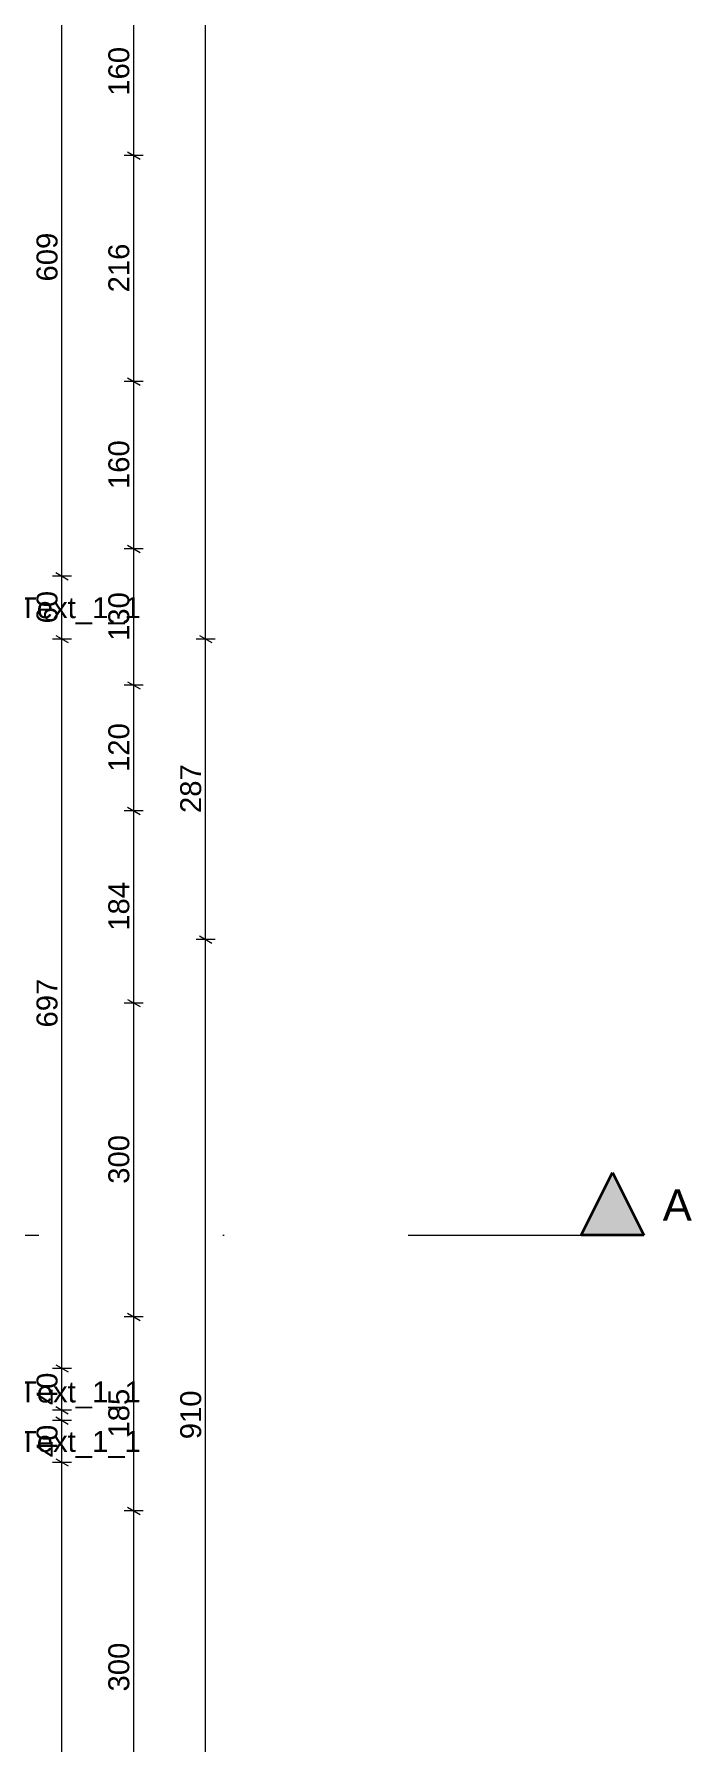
# Model space of a CAD drawing. Header units: centimetres. Extents: x 765 to 25620, y 224160 to 230516.
# Drawn here: x 4548 to 5177, y 227625 to 229259 of the extents above; entities that cross this region are included whole.
import ezdxf
from ezdxf.enums import TextEntityAlignment as Align

# ---------------------------------------------------------------- set-up
doc = ezdxf.new("R2010")
doc.units = ezdxf.units.CM
doc.header["$MEASUREMENT"] = 0
doc.linetypes.add('Dot & Dashed', pattern=[670.277762, 317.5, -176.388889, 0, -176.388874])
doc.layers.add('Dimensioning - General', color=7, linetype='Continuous')
doc.layers.add('Marker - Section_Pen_No__25', color=7, linetype='Continuous', lineweight=35, true_color=0x40a5ff)
doc.layers.add('Marker - Section_Pen_No__85', color=7, linetype='Continuous', lineweight=20, true_color=0x80c2ff)
doc.layers.add('Structural - Shear_Pen_No__1', color=7, linetype='Continuous', lineweight=13)
doc.styles.add('GENERATED_STYLE_1', font='arial.ttf')

msp = doc.modelspace()

# ---------------------------------------------------------------- hatches: boundary and pattern name
at = {"layer": 'Marker - Section_Pen_No__25', "linetype": 'Continuous', "lineweight": 35, "true_color": 0x40a5ff}
msp.add_hatch(color=161, dxfattribs=at).paths.add_polyline_path([(5130.7, 228110.4), (5070.7, 228110.4), (5100.7, 228170.4)])

# ---------------------------------------------------------------- linework, layer by layer
at = {"layer": 'Dimensioning - General', "color": 7, "linetype": 'Continuous', "lineweight": 13}
for p, q in [((4711.9, 228680.3), (4711.9, 229991.7)), ((4574.6, 228740.3), (4574.6, 229349.3)), ((4643.2, 229142.5), (4643.2, 229302.5)), ((4652.2, 229142.5), (4634.2, 229142.5)), ((4652.2, 229142.5), (4634.2, 229142.5)), ((4637.2, 229145.9), (4649.2, 229139)), ((4637.2, 229145.9), (4649.2, 229139)), ((4643.2, 228926.5), (4643.2, 229142.5)), ((4652.2, 228926.5), (4634.2, 228926.5)), ((4652.2, 228926.5), (4634.2, 228926.5)), ((4637.2, 228930), (4649.2, 228923)), ((4637.2, 228930), (4649.2, 228923)), ((4643.2, 228766.5), (4643.2, 228926.5)), ((4652.2, 228766.5), (4634.2, 228766.5)), ((4652.2, 228766.5), (4634.2, 228766.5)), ((4637.2, 228770), (4649.2, 228763)), ((4637.2, 228770), (4649.2, 228763)), ((4643.2, 228636.1), (4643.2, 228766.5)), ((4583.6, 228740.3), (4565.6, 228740.3)), ((4583.6, 228740.3), (4565.6, 228740.3)), ((4568.6, 228743.8), (4580.6, 228736.9)), ((4568.6, 228743.8), (4580.6, 228736.9)), ((4574.6, 228680.3), (4574.6, 228740.3)), ((4583.6, 228680.3), (4565.6, 228680.3)), ((4583.6, 228680.3), (4565.6, 228680.3)), ((4568.6, 228683.8), (4580.6, 228676.9)), ((4568.6, 228683.8), (4580.6, 228676.9)), ((4574.6, 227983.1), (4574.6, 228680.3)), ((4720.9, 228680.3), (4702.9, 228680.3)), ((4720.9, 228680.3), (4702.9, 228680.3)), ((4705.9, 228683.8), (4717.9, 228676.9)), ((4705.9, 228683.8), (4717.9, 228676.9)), ((4711.9, 228393.1), (4711.9, 228680.3)), ((4652.2, 228636.1), (4634.2, 228636.1)), ((4652.2, 228636.1), (4634.2, 228636.1)), ((4637.2, 228639.5), (4649.2, 228632.6)), ((4637.2, 228639.5), (4649.2, 228632.6)), ((4643.2, 228516.1), (4643.2, 228636.1)), ((4652.2, 228516.1), (4634.2, 228516.1)), ((4652.2, 228516.1), (4634.2, 228516.1)), ((4637.2, 228519.5), (4649.2, 228512.6)), ((4637.2, 228519.5), (4649.2, 228512.6)), ((4643.2, 228332.4), (4643.2, 228516.1)), ((4720.9, 228393.1), (4702.9, 228393.1)), ((4720.9, 228393.1), (4702.9, 228393.1)), ((4705.9, 228396.6), (4717.9, 228389.7)), ((4705.9, 228396.6), (4717.9, 228389.7)), ((4711.9, 227483.1), (4711.9, 228393.1)), ((4652.2, 228332.4), (4634.2, 228332.4)), ((4652.2, 228332.4), (4634.2, 228332.4)), ((4637.2, 228335.9), (4649.2, 228328.9)), ((4637.2, 228335.9), (4649.2, 228328.9)), ((4643.2, 228032.4), (4643.2, 228332.4)), ((4652.2, 228032.4), (4634.2, 228032.4)), ((4652.2, 228032.4), (4634.2, 228032.4)), ((4637.2, 228035.9), (4649.2, 228028.9)), ((4637.2, 228035.9), (4649.2, 228028.9)), ((4643.2, 227847.1), (4643.2, 228032.4)), ((4583.6, 227983.1), (4565.6, 227983.1)), ((4583.6, 227983.1), (4565.6, 227983.1)), ((4568.6, 227986.6), (4580.6, 227979.7)), ((4568.6, 227986.6), (4580.6, 227979.7)), ((4574.6, 227943.1), (4574.6, 227983.1)), ((4568.6, 227946.6), (4580.6, 227939.7)), ((4568.6, 227946.6), (4580.6, 227939.7)), ((4583.6, 227943.1), (4565.6, 227943.1)), ((4583.6, 227943.1), (4565.6, 227943.1)), ((4583.6, 227933.3), (4565.6, 227933.3)), ((4583.6, 227933.3), (4565.6, 227933.3)), ((4568.6, 227936.8), (4580.6, 227929.9)), ((4568.6, 227936.8), (4580.6, 227929.9)), ((4574.6, 227933.3), (4574.6, 227943.1)), ((4574.6, 227893.3), (4574.6, 227933.3)), ((4568.6, 227896.8), (4580.6, 227889.9)), ((4568.6, 227896.8), (4580.6, 227889.9)), ((4583.6, 227893.3), (4565.6, 227893.3)), ((4583.6, 227893.3), (4565.6, 227893.3)), ((4574.6, 227245.6), (4574.6, 227893.3)), ((4652.2, 227847.1), (4634.2, 227847.1)), ((4652.2, 227847.1), (4634.2, 227847.1)), ((4637.2, 227850.5), (4649.2, 227843.6)), ((4637.2, 227850.5), (4649.2, 227843.6)), ((4643.2, 227547.1), (4643.2, 227847.1))]:
    msp.add_line(p, q, dxfattribs=at)
at = {"layer": 'Marker - Section_Pen_No__25', "color": 161, "linetype": 'Continuous', "lineweight": 35, "true_color": 0x40a5ff}
for p, q in [((5070.7, 228110.4), (5100.7, 228170.4)), ((5100.7, 228170.4), (5130.7, 228110.4)), ((5130.7, 228110.4), (5070.7, 228110.4))]:
    msp.add_line(p, q, dxfattribs=at)
at = {"layer": 'Marker - Section_Pen_No__85', "color": 151, "linetype": 'Dot & Dashed', "lineweight": 20, "true_color": 0x80c2ff}
msp.add_line((883.2, 228110.4), (5070.7, 228110.4), dxfattribs=at)

# ---------------------------------------------------------------- texts
at = {"layer": 'Dimensioning - General', "color": 5, "lineweight": 35, "char_height": 20, "attachment_point": 7, "rotation": 90, "style": 'GENERATED_STYLE_1'}
for s, insert in [('\\A1;160', (4639.2, 229199.7)), ('\\A1;216', (4639.2, 229011.7)), ('\\A1;160', (4639.2, 228823.7)), ('\\A1;130', (4639.2, 228678.5)), ('\\A1;120', (4639.2, 228553.3)), ('\\A1;184', (4639.2, 228401.5)), ('\\A1;300', (4639.2, 228159.6)), ('\\A1;185', (4639.2, 227917)), ('\\A1;300', (4639.2, 227674.3))]:
    msp.add_mtext(s, dxfattribs=dict(at, insert=insert))
at = {"layer": 'Dimensioning - General', "color": 7, "lineweight": 13, "char_height": 20, "attachment_point": 7, "rotation": 90, "style": 'GENERATED_STYLE_1'}
for s, insert in [('\\A1;609', (4570.6, 229022.1)), ('\\A1;60', (4570.6, 228695.2)), ('\\A1;287', (4707.9, 228514)), ('\\A1;697', (4570.6, 228309)), ('\\A1;40', (4570.6, 227948)), ('\\A1;910', (4707.9, 227915.4)), ('\\A1;40', (4570.6, 227898.2))]:
    msp.add_mtext(s, dxfattribs=dict(at, insert=insert))
at = {"layer": 'Marker - Section_Pen_No__25', "color": 161, "lineweight": 35, "true_color": 0x40a5ff, "insert": (5148.7, 228124.2), "char_height": 30, "attachment_point": 7, "style": 'GENERATED_STYLE_1'}
msp.add_mtext('\\A1;\\pt0;A', dxfattribs=at)
at = {"layer": 'Structural - Shear_Pen_No__1', "color": 7, "lineweight": 13, "style": 'GENERATED_STYLE_1'}
for p in [(4521.1, 228710.3), (4521.1, 227960.6), (4521.1, 227913.3)]:
    msp.add_attdef('AC_MarkerText_1_1', text='', height=20, dxfattribs=at).set_placement(p, align=Align.MIDDLE_CENTER)

doc.saveas('drawing.dxf')
